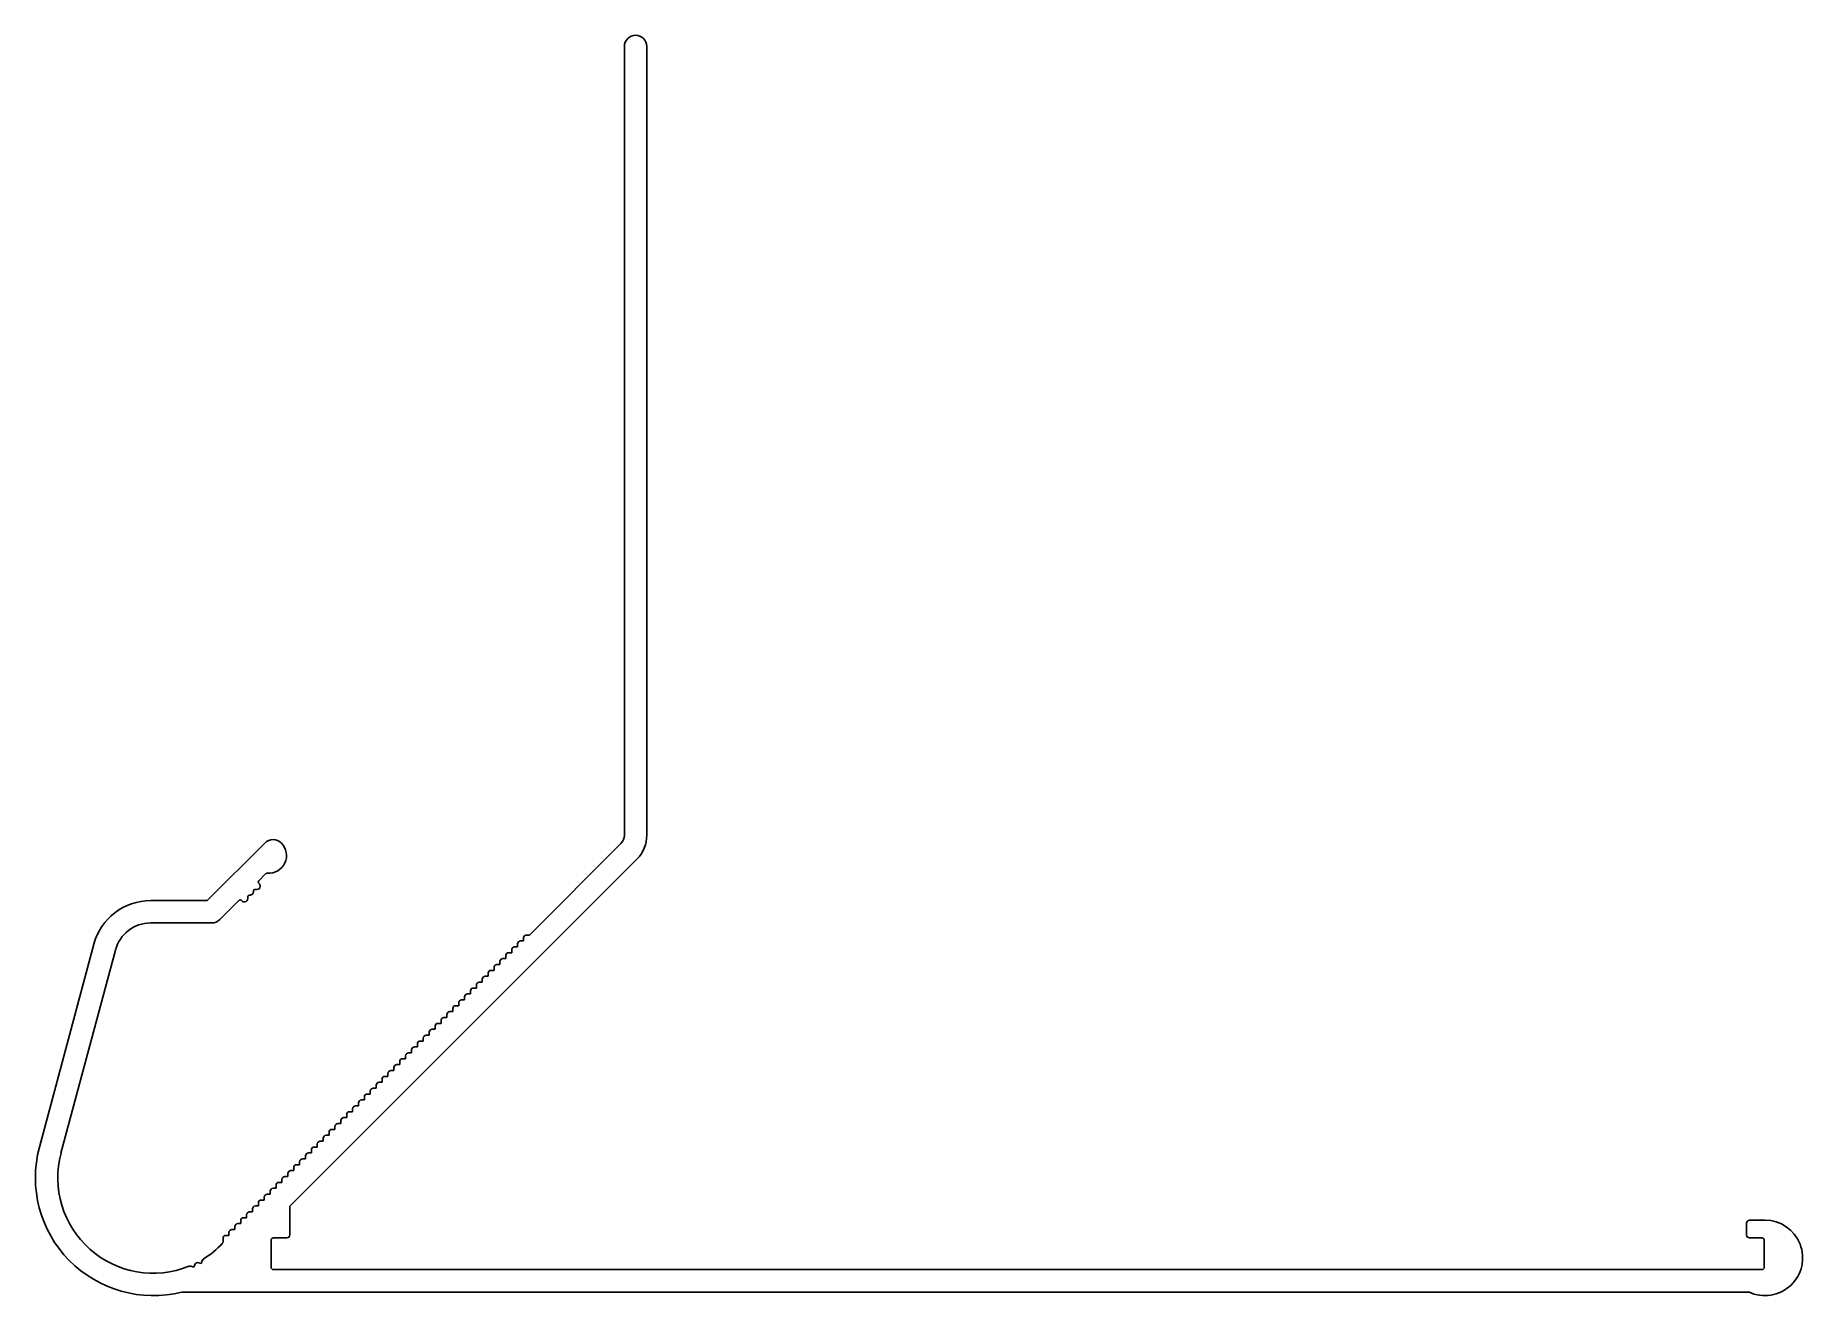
# Model space of a CAD drawing. Extents: x -48 to 102, y -12 to 95.
import ezdxf

# ---------------------------------------------------------------- set-up
doc = ezdxf.new("R2010")
doc.units = 0
doc.layers.get('0').update_dxf_attribs({"linetype": 'CONTINUOUS'})

msp = doc.modelspace()

# ---------------------------------------------------------------- linework, layer by layer
for p, q in [((2.26, 94.54), (2.26, 27.59)), ((4.16, 27.59), (4.16, 94.54)), ((-28.27, 26.91), (-33.15, 22.03)), ((-26.14, -3.91), (3.31, 25.54)), ((1.96, 26.88), (-5.81, 19.1)), ((-28.78, 23.71), (-28.2, 24.3)), ((-33.15, 22.03), (-37.95, 22.03)), ((-32.07, 20.43), (-30.46, 22.03)), ((-37.95, 20.13), (-32.78, 20.13)), ((-42.78, 18.33), (-47.4, 1.08)), ((-6.81, 18.1), (-7.06, 18.1)), ((-6.81, 18.35), (-6.81, 18.1)), ((-6.31, 18.6), (-6.56, 18.6)), ((-6.31, 18.85), (-6.31, 18.6)), ((-5.81, 19.1), (-6.06, 19.1)), ((-45.57, 0.58), (-40.94, 17.83)), ((-8.31, 16.6), (-8.56, 16.6)), ((-8.31, 16.85), (-8.31, 16.6)), ((-7.81, 17.1), (-8.06, 17.1)), ((-7.81, 17.35), (-7.81, 17.1)), ((-7.31, 17.6), (-7.56, 17.6)), ((-7.31, 17.85), (-7.31, 17.6)), ((-9.81, 15.1), (-10.06, 15.1)), ((-9.81, 15.35), (-9.81, 15.1)), ((-9.31, 15.6), (-9.56, 15.6)), ((-9.31, 15.85), (-9.31, 15.6)), ((-8.81, 16.1), (-9.06, 16.1)), ((-8.81, 16.35), (-8.81, 16.1)), ((-11.31, 13.6), (-11.56, 13.6)), ((-11.31, 13.85), (-11.31, 13.6)), ((-10.81, 14.1), (-11.06, 14.1)), ((-10.81, 14.35), (-10.81, 14.1)), ((-10.31, 14.6), (-10.56, 14.6)), ((-10.31, 14.85), (-10.31, 14.6)), ((-12.81, 12.1), (-13.06, 12.1)), ((-12.81, 12.35), (-12.81, 12.1)), ((-12.31, 12.6), (-12.56, 12.6)), ((-12.31, 12.85), (-12.31, 12.6)), ((-11.81, 13.1), (-12.06, 13.1)), ((-11.81, 13.35), (-11.81, 13.1)), ((-14.31, 10.6), (-14.56, 10.6)), ((-14.31, 10.85), (-14.31, 10.6)), ((-13.81, 11.1), (-14.06, 11.1)), ((-13.81, 11.35), (-13.81, 11.1)), ((-13.31, 11.6), (-13.56, 11.6)), ((-13.31, 11.85), (-13.31, 11.6)), ((-15.81, 9.1), (-16.06, 9.1)), ((-15.81, 9.35), (-15.81, 9.1)), ((-15.31, 9.6), (-15.56, 9.6)), ((-15.31, 9.85), (-15.31, 9.6)), ((-14.81, 10.1), (-15.06, 10.1)), ((-14.81, 10.35), (-14.81, 10.1)), ((-17.31, 7.6), (-17.56, 7.6)), ((-17.31, 7.85), (-17.31, 7.6)), ((-16.81, 8.1), (-17.06, 8.1)), ((-16.81, 8.35), (-16.81, 8.1)), ((-16.31, 8.6), (-16.56, 8.6)), ((-16.31, 8.85), (-16.31, 8.6)), ((-18.81, 6.1), (-19.06, 6.1)), ((-18.81, 6.35), (-18.81, 6.1)), ((-18.31, 6.6), (-18.56, 6.6)), ((-18.31, 6.85), (-18.31, 6.6)), ((-17.81, 7.1), (-18.06, 7.1)), ((-17.81, 7.35), (-17.81, 7.1)), ((-20.31, 4.6), (-20.56, 4.6)), ((-20.31, 4.85), (-20.31, 4.6)), ((-19.81, 5.1), (-20.06, 5.1)), ((-19.81, 5.35), (-19.81, 5.1)), ((-19.31, 5.6), (-19.56, 5.6)), ((-19.31, 5.85), (-19.31, 5.6)), ((-21.81, 3.1), (-22.06, 3.1)), ((-21.81, 3.35), (-21.81, 3.1)), ((-21.31, 3.6), (-21.56, 3.6)), ((-21.31, 3.85), (-21.31, 3.6)), ((-20.81, 4.1), (-21.06, 4.1)), ((-20.81, 4.35), (-20.81, 4.1)), ((-23.31, 1.6), (-23.56, 1.6)), ((-23.31, 1.85), (-23.31, 1.6)), ((-22.81, 2.1), (-23.06, 2.1)), ((-22.81, 2.35), (-22.81, 2.1)), ((-22.31, 2.6), (-22.56, 2.6)), ((-22.31, 2.85), (-22.31, 2.6)), ((-24.81, 0.1), (-25.06, 0.1)), ((-24.81, 0.35), (-24.81, 0.1)), ((-24.31, 0.6), (-24.56, 0.6)), ((-24.31, 0.85), (-24.31, 0.6)), ((-23.81, 1.1), (-24.06, 1.1)), ((-23.81, 1.35), (-23.81, 1.1)), ((-26.31, -1.4), (-26.56, -1.4)), ((-26.31, -1.15), (-26.31, -1.4)), ((-25.81, -0.9), (-26.06, -0.9)), ((-25.81, -0.65), (-25.81, -0.9)), ((-25.31, -0.4), (-25.56, -0.4)), ((-25.31, -0.15), (-25.31, -0.4)), ((-27.81, -2.9), (-28.06, -2.9)), ((-27.81, -2.65), (-27.81, -2.9)), ((-27.31, -2.4), (-27.56, -2.4)), ((-27.31, -2.15), (-27.31, -2.4)), ((-26.81, -1.9), (-27.06, -1.9)), ((-26.81, -1.65), (-26.81, -1.9)), ((-29.31, -4.4), (-29.56, -4.4)), ((-29.31, -4.15), (-29.31, -4.4)), ((-28.81, -3.9), (-29.06, -3.9)), ((-28.81, -3.65), (-28.81, -3.9)), ((-28.31, -3.4), (-28.56, -3.4)), ((-28.31, -3.15), (-28.31, -3.4)), ((-26.14, -6.36), (-26.14, -3.91)), ((-30.81, -5.9), (-31.06, -5.9)), ((-30.81, -5.65), (-30.81, -5.9)), ((-30.31, -5.4), (-30.56, -5.4)), ((-30.31, -5.15), (-30.31, -5.4)), ((-29.81, -4.9), (-30.06, -4.9)), ((-29.81, -4.65), (-29.81, -4.9)), ((97.51, -5.36), (97.51, -6.36)), ((99.07, -5.11), (97.76, -5.11)), ((-31.81, -6.65), (-31.81, -6.93)), ((-31.31, -6.4), (-31.56, -6.4)), ((-31.31, -6.15), (-31.31, -6.4)), ((-27.74, -9.11), (-27.74, -6.81)), ((-27.54, -6.61), (-26.39, -6.61)), ((97.76, -6.61), (98.81, -6.61)), ((99.01, -6.81), (99.01, -9.11)), ((-34.2, -8.88), (-34.28, -9.11)), ((-33.66, -8.8), (-33.88, -8.72)), ((-33.57, -8.52), (-33.66, -8.8)), ((-34.28, -9.11), (-34.54, -9.02)), ((98.81, -9.31), (-27.54, -9.31)), ((-35.31, -11.21), (97.7, -11.21))]:
    msp.add_line(p, q)
for centre, radius, start, end in [((3.21, 94.54), 0.95, 360, 180), ((-27.56, 26.2), 1, 45.0026, 134.9972), ((1.26, 27.59), 1, 314.9901, 359.9885), ((1.26, 27.59), 2.9, 314.9973, 359.9963), ((-27.92, 25.85), 1.5, 265.3202, 45.0001), ((-28.05, 24.16), 0.2, 85.3321, 134.9924), ((-29.53, 22.79), 0.3, 265.376, 5.275), ((-29.09, 22.83), 0.15, 73.9183, 185.2766), ((-28.96, 23.26), 0.3, 253.9165, 50.0996), ((-28.67, 23.61), 0.15, 135.0215, 230.0879), ((-37.95, 17.03), 5, 89.9999, 165.001), ((-30.35, 21.93), 0.15, 38.633, 135.0024), ((-30, 22.21), 0.3, 218.6209, 16.9643), ((-29.57, 22.34), 0.15, 85.377, 196.9629), ((-37.95, 17.03), 3.1, 90.0012, 164.9996), ((-32.78, 21.13), 1, 269.9978, 315.0003), ((-7.06, 17.85), 0.25, 90.0315, 179.9959), ((-6.56, 18.35), 0.25, 90.0315, 179.9959), ((-6.06, 18.85), 0.25, 89.9768, 179.9959), ((-8.56, 16.35), 0.25, 89.9768, 179.9959), ((-8.06, 16.85), 0.25, 89.9768, 179.9959), ((-7.56, 17.35), 0.25, 90.0315, 179.9959), ((-10.06, 14.85), 0.25, 90.0315, 179.9959), ((-9.56, 15.35), 0.25, 89.9768, 180.0232), ((-9.06, 15.85), 0.25, 89.9768, 179.9959), ((-11.56, 13.35), 0.25, 89.9768, 179.9959), ((-11.06, 13.85), 0.25, 90.0315, 180.0232), ((-10.56, 14.35), 0.25, 90.0315, 179.9959), ((-13.06, 11.85), 0.25, 90.0315, 179.9959), ((-12.56, 12.35), 0.25, 89.9768, 179.9959), ((-12.06, 12.85), 0.25, 89.9768, 179.9959), ((-14.56, 10.35), 0.25, 89.9768, 180.0232), ((-14.06, 10.85), 0.25, 90.0315, 179.9959), ((-13.56, 11.35), 0.25, 90.0315, 179.9959), ((-16.06, 8.85), 0.25, 89.9768, 180.0232), ((-15.56, 9.35), 0.25, 89.9768, 179.9959), ((-15.06, 9.85), 0.25, 89.9768, 179.9959), ((-17.56, 7.35), 0.25, 90.0315, 179.9959), ((-17.06, 7.85), 0.25, 90.0315, 179.9959), ((-16.56, 8.35), 0.25, 90.0315, 179.9959), ((-19.06, 5.85), 0.25, 89.9768, 179.9959), ((-18.56, 6.35), 0.25, 89.9768, 179.9959), ((-18.06, 6.85), 0.25, 89.9768, 179.9959), ((-20.56, 4.35), 0.25, 90.0315, 179.9959), ((-20.06, 4.85), 0.25, 90.0315, 179.9959), ((-19.56, 5.35), 0.25, 89.9768, 179.9959), ((-22.06, 2.85), 0.25, 89.9768, 179.9959), ((-21.56, 3.35), 0.25, 89.9768, 179.9959), ((-21.06, 3.85), 0.25, 89.9768, 180.0232), ((-23.56, 1.35), 0.25, 90.0315, 179.9959), ((-23.06, 1.85), 0.25, 90.0315, 179.9959), ((-22.56, 2.35), 0.25, 89.9768, 179.9959), ((-37.74, -1.51), 10, 165, 284.0693), ((-37.74, -1.51), 8.1, 164.9995, 291.9562), ((-25.06, -0.15), 0.25, 89.9768, 179.9959), ((-24.56, 0.35), 0.25, 89.9768, 179.9959), ((-24.06, 0.85), 0.25, 90.0315, 179.9959), ((-26.56, -1.65), 0.25, 90.0315, 179.9959), ((-26.06, -1.15), 0.25, 89.9768, 180.0232), ((-25.56, -0.65), 0.25, 89.9768, 179.9959), ((-28.06, -3.15), 0.25, 89.9768, 179.9959), ((-27.56, -2.65), 0.25, 89.9768, 180.0232), ((-27.06, -2.15), 0.25, 90.0315, 179.9959), ((-29.56, -4.65), 0.25, 90.0315, 179.9959), ((-29.06, -4.15), 0.25, 89.9768, 179.9959), ((-28.56, -3.65), 0.25, 89.9768, 179.9959), ((-31.06, -6.15), 0.25, 89.9768, 180.0232), ((-30.56, -5.65), 0.25, 90.0315, 179.9959), ((-30.06, -5.15), 0.25, 90.0315, 179.9959), ((97.76, -5.36), 0.25, 89.9768, 180.0232), ((99.07, -8.31), 3.2, 244.8178, 89.9994), ((-37.74, -1.51), 8.1, 301.9048, 316.3384), ((-32.06, -6.93), 0.25, 316.3593, 0.0243), ((-31.56, -6.65), 0.25, 89.9768, 179.9959), ((-27.54, -6.81), 0.2, 90.0588, 180.0095), ((-26.39, -6.36), 0.25, 270.0315, 359.9959), ((97.76, -6.36), 0.25, 180.0041, 270.0232), ((98.81, -6.81), 0.2, 359.9905, 90.0095), ((-33.96, -8.96), 0.25, 71.5909, 161.6338), ((-33.33, -8.6), 0.25, 121.9048, 161.6052), ((-34.62, -9.26), 0.25, 71.5986, 111.9562), ((-27.54, -9.11), 0.2, 180.0246, 269.9412), ((98.81, -9.11), 0.2, 269.9905, 0.0095)]:
    msp.add_arc(centre, radius, start, end)

doc.saveas('drawing.dxf')
